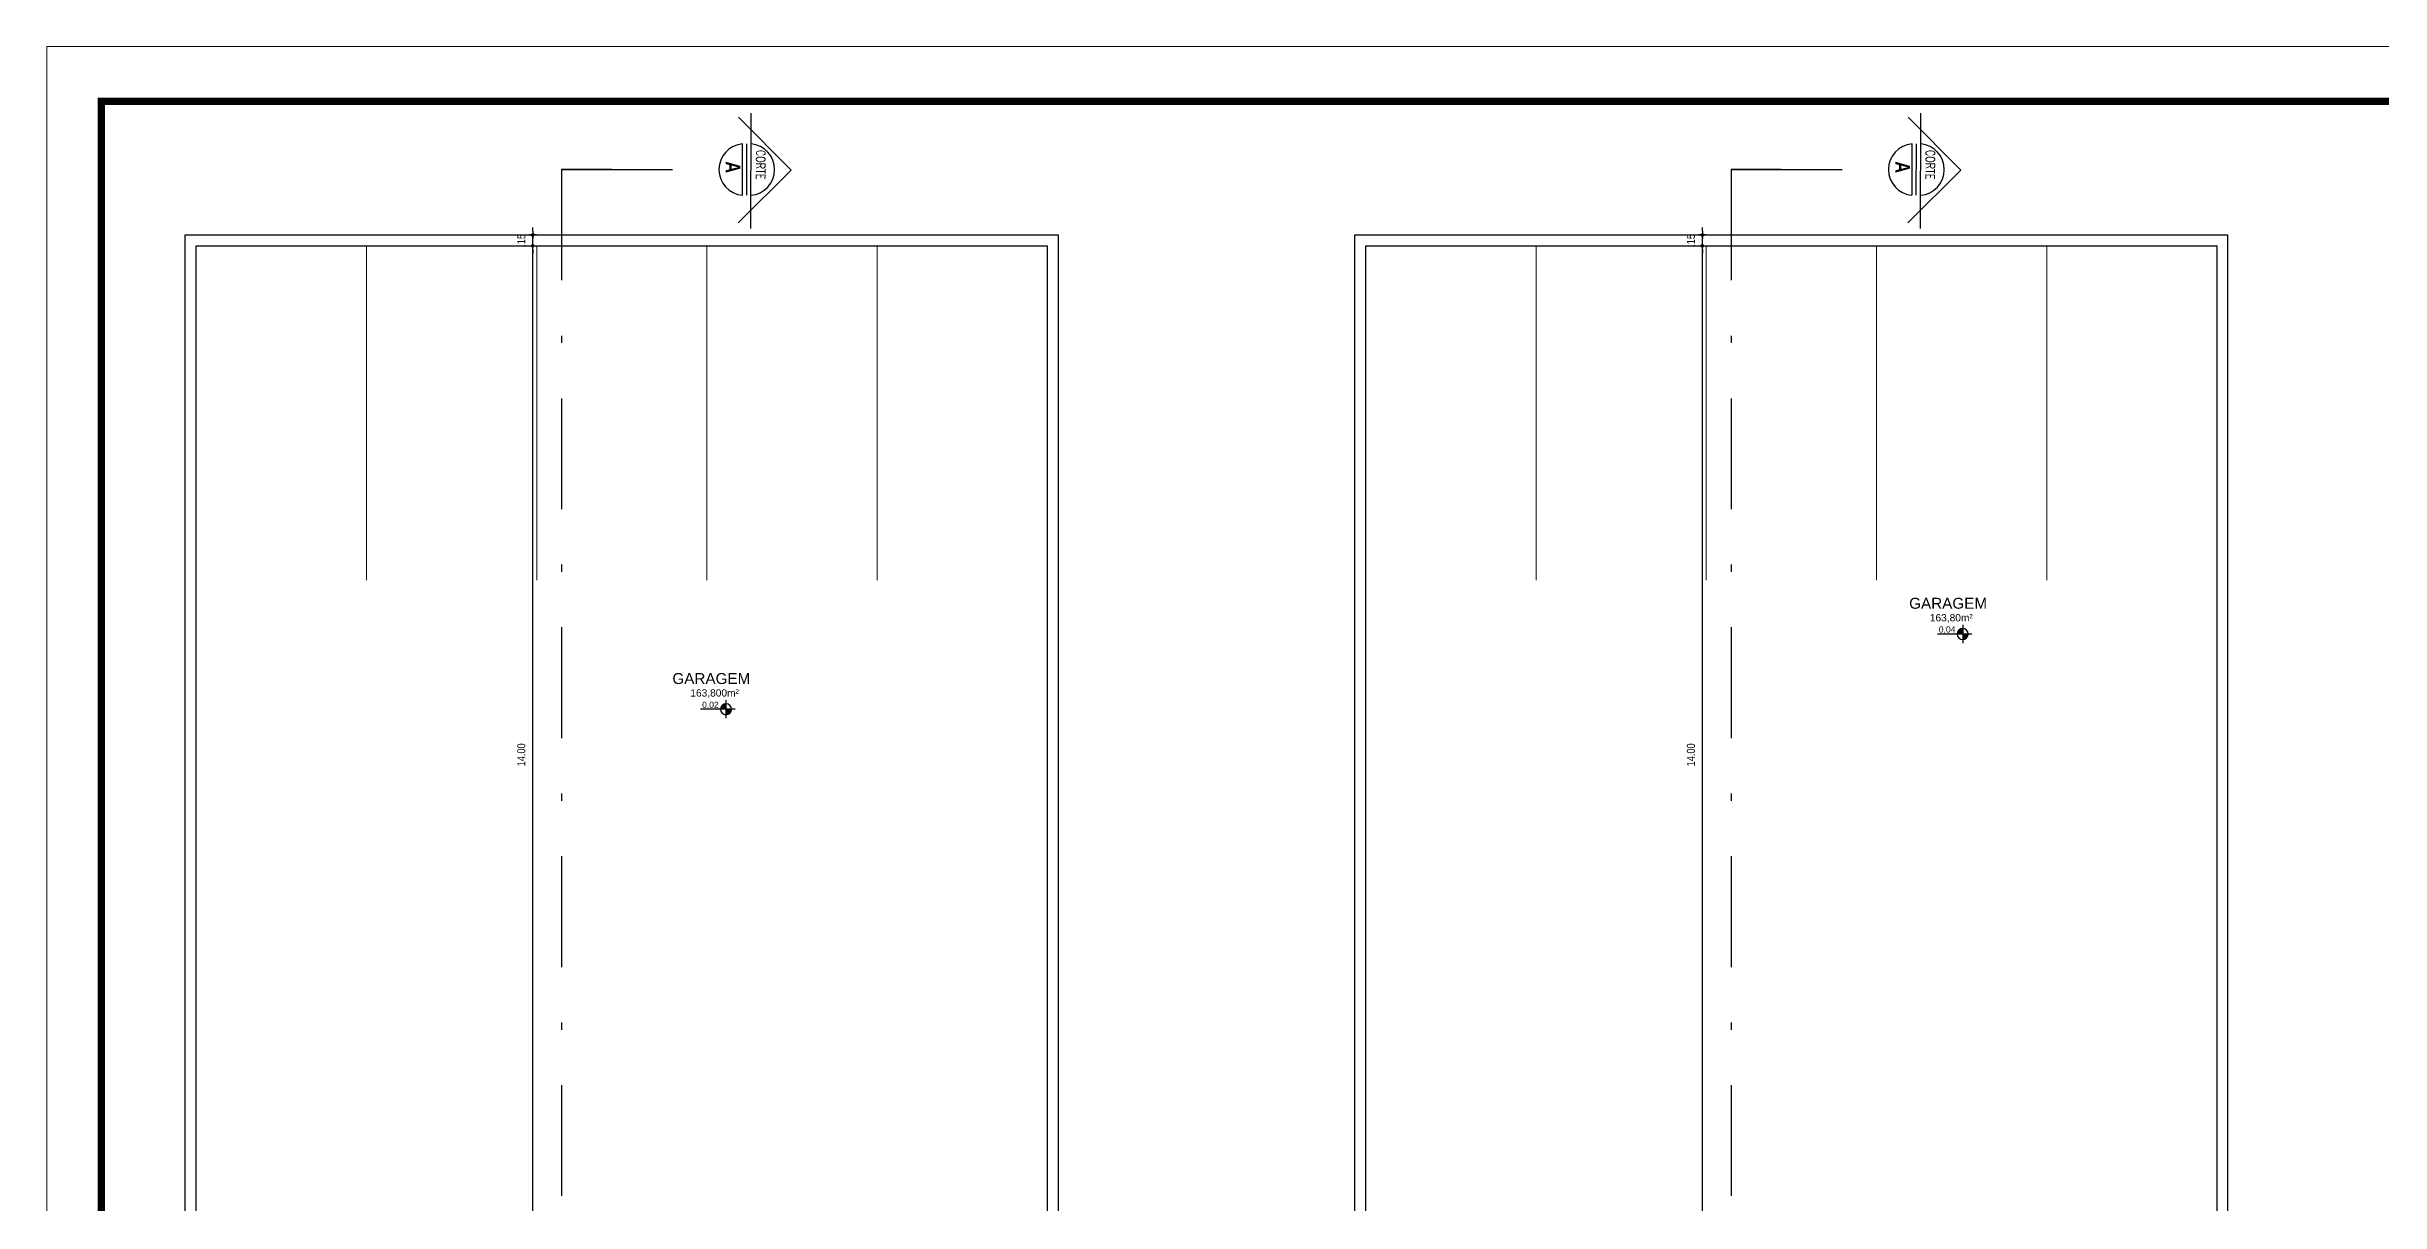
# Model space of a CAD drawing. Header units: millimetres. Extents: x 3212 to 6878, y 1640 to 3386.
# Drawn here: x 3225.39 to 3257.47, y 1668.87 to 1684.76 of the extents above; entities that cross this region are included whole.
import ezdxf

# ---------------------------------------------------------------- set-up
doc = ezdxf.new("R2010")
doc.units = ezdxf.units.MM
doc.header["$LTSCALE"] = 0.8
doc.linetypes.add('DASHDOT2', pattern=[12.7, 6.35, -3.175, 0, -3.175])
for name, color, linetype in [('A-PEN-B', 5, 'Continuous'), ('A-PEN-R', 1, 'Continuous'), ('A-PEN-W', 7, 'Continuous'), ('A-PEN-Y', 2, 'Continuous'), ('COTA', 2, 'Continuous'), ('L-Cortes', 2, 'Continuous'), ('NIVEIS', 1, 'Continuous')]:
    doc.layers.add(name, color=color, linetype=linetype)
for name, color, linetype, lineweight in [('COTAS', 53, 'Continuous', 9), ('E-Lay-9', 9, 'Continuous', 9), ('pilares', 1, 'Continuous', 9)]:
    doc.layers.add(name, color=color, linetype=linetype, lineweight=lineweight)
doc.styles.add('CARIMBO_DADOS', font='arial.ttf', dxfattribs={"height": 0.1})
doc.styles.add('F2', font='ARIALN.TTF')
doc.styles.add('REG60', font='romans.shx', dxfattribs={"width": 0.8, "height": 0.15})
doc.styles.add('SANSSERIF2', font='sanssb__.ttf', dxfattribs={"width": 0.8})
doc.styles.add('T20', font='PORT2', dxfattribs={"height": 0.2})
doc.styles.add('TEXT', font='arial.ttf')
doc.dimstyles.new('ARQUITETURA', dxfattribs={"dimtxt": 0.11, "dimasz": 0.05, "dimexe": 0.1, "dimexo": 0, "dimgap": 0.1, "dimtad": 1, "dimzin": 5, "dimdsep": 46, "dimtxsty": 'F2', "dimblk": 'COTA', "dimcen": 0, "dimse1": 1, "dimse2": 1, "dimadec": 0, "dimazin": 0, "dimtfac": 2, "dimtix": 1, "dimtmove": 2, "dimatfit": 3, "dimldrblk": 'COTA', "dimfxl": 0, "dimtolj": 1, "dimtzin": 5, "dimarcsym": 0})

# ---------------------------------------------------------------- blocks, each defined once
blk = doc.blocks.new('cotas')
at = {"layer": 'A-PEN-Y'}
h = blk.add_hatch(color=256, dxfattribs=at)
h.paths.add_polyline_path([(0.135, 0, 0.414214), (0, 0.135), (0, 0)])
h.paths.add_polyline_path([(0, 0), (-0.135, 0, 0.414214), (0, -0.135)])
at = {"layer": 'A-PEN-W'}
for p, q in [((-0.223, 0), (0.621, 0)), ((0, 0.223), (0, -0.223))]:
    blk.add_line(p, q, dxfattribs=at)
blk.add_circle((0, 0), 0.135, dxfattribs=at)
at = {"layer": 'A-PEN-W', "style": 'T20'}
blk.add_attdef('COTA', (0.167, 0.038), '', height=0.15, dxfattribs=at)
blk = doc.blocks.new('COTA')
at = {"layer": 'COTA'}
for p, q in [((-1, 0), (1, 0)), ((0, 1), (0, -1))]:
    blk.add_line(p, q, dxfattribs=at)
at = {"layer": 'COTA', "const_width": 0.5}
blk.add_lwpolyline([(-0.25, 0, 1), (0.25, 0, 1)], format="xyb", close=True, dxfattribs=at)
blk = doc.blocks.new('*D74')
at = {"layer": 'COTAS', "color": 0, "lineweight": -2, "transparency": 16777216}
blk.add_line((3232.075, 1668.071), (3232.075, 1681.971), dxfattribs=at)
at = {"layer": 'Defpoints', "color": 0, "transparency": 16777216}
for p in [(3231.401, 1682.021), (3232.075, 1682.021), (3230.401, 1668.021)]:
    blk.add_point(p, dxfattribs=at)
at = {"layer": 'COTAS', "color": 0, "lineweight": -2, "transparency": 16777216, "xscale": 0.05, "yscale": 0.05, "zscale": 0.05}
for p, rotation in [((3232.075, 1682.021), 90), ((3232.075, 1668.021), 270)]:
    blk.add_blockref('COTA', p, dxfattribs=dict(at, rotation=rotation))
at = {"layer": 'COTAS', "color": 0, "transparency": 16777216, "insert": (3231.919, 1675.021), "char_height": 0.11, "attachment_point": 5, "rotation": 90, "style": 'F2'}
blk.add_mtext('\\A1;14.00', dxfattribs=at)
blk = doc.blocks.new('*D75')
at = {"layer": 'COTAS', "color": 0, "lineweight": -2, "transparency": 16777216}
for p, q in [((3232.075, 1682.221), (3232.075, 1682.271)), ((3232.075, 1682.021), (3232.075, 1682.171)), ((3232.075, 1681.971), (3232.075, 1681.921))]:
    blk.add_line(p, q, dxfattribs=at)
at = {"layer": 'Defpoints', "color": 0, "transparency": 16777216}
for p in [(3231.401, 1682.021), (3231.426, 1682.171), (3232.075, 1682.171)]:
    blk.add_point(p, dxfattribs=at)
at = {"layer": 'COTAS', "color": 0, "lineweight": -2, "transparency": 16777216, "xscale": 0.05, "yscale": 0.05, "zscale": 0.05}
for p, rotation in [((3232.075, 1682.171), 270), ((3232.075, 1682.021), 90)]:
    blk.add_blockref('COTA', p, dxfattribs=dict(at, rotation=rotation))
at = {"layer": 'COTAS', "color": 0, "transparency": 16777216, "insert": (3231.919, 1682.096), "char_height": 0.11, "attachment_point": 5, "rotation": 90, "style": 'F2'}
blk.add_mtext('\\A1;.15', dxfattribs=at)
blk = doc.blocks.new('*D115')
at = {"layer": 'COTAS', "color": 0, "lineweight": -2, "transparency": 16777216}
blk.add_line((3248.151, 1668.071), (3248.151, 1681.971), dxfattribs=at)
at = {"layer": 'Defpoints', "color": 0, "transparency": 16777216}
for p in [(3247.477, 1682.021), (3248.151, 1682.021), (3246.477, 1668.021)]:
    blk.add_point(p, dxfattribs=at)
at = {"layer": 'COTAS', "color": 0, "lineweight": -2, "transparency": 16777216, "xscale": 0.05, "yscale": 0.05, "zscale": 0.05}
for p, rotation in [((3248.151, 1682.021), 90), ((3248.151, 1668.021), 270)]:
    blk.add_blockref('COTA', p, dxfattribs=dict(at, rotation=rotation))
at = {"layer": 'COTAS', "color": 0, "transparency": 16777216, "insert": (3247.994, 1675.021), "char_height": 0.11, "attachment_point": 5, "rotation": 90, "style": 'F2'}
blk.add_mtext('\\A1;14.00', dxfattribs=at)
blk = doc.blocks.new('*D116')
at = {"layer": 'COTAS', "color": 0, "lineweight": -2, "transparency": 16777216}
for p, q in [((3248.151, 1682.221), (3248.151, 1682.271)), ((3248.151, 1682.021), (3248.151, 1682.171)), ((3248.151, 1681.971), (3248.151, 1681.921))]:
    blk.add_line(p, q, dxfattribs=at)
at = {"layer": 'Defpoints', "color": 0, "transparency": 16777216}
for p in [(3247.477, 1682.021), (3247.502, 1682.171), (3248.151, 1682.171)]:
    blk.add_point(p, dxfattribs=at)
at = {"layer": 'COTAS', "color": 0, "lineweight": -2, "transparency": 16777216, "xscale": 0.05, "yscale": 0.05, "zscale": 0.05}
for p, rotation in [((3248.151, 1682.171), 270), ((3248.151, 1682.021), 90)]:
    blk.add_blockref('COTA', p, dxfattribs=dict(at, rotation=rotation))
at = {"layer": 'COTAS', "color": 0, "transparency": 16777216, "insert": (3247.994, 1682.096), "char_height": 0.11, "attachment_point": 5, "rotation": 90, "style": 'F2'}
blk.add_mtext('\\A1;.15', dxfattribs=at)

msp = doc.modelspace()

# ---------------------------------------------------------------- linework, layer by layer
at = {"color": 6}
for p, q in [((3234.905, 1683.791), (3235.629, 1683.062)), ((3235.073, 1682.261), (3235.079, 1683.844)), ((3250.981, 1683.791), (3251.705, 1683.062)), ((3251.149, 1682.261), (3251.155, 1683.844)), ((3234.9, 1682.338), (3235.629, 1683.062)), ((3250.976, 1682.338), (3251.705, 1683.062))]:
    msp.add_line(p, q, dxfattribs=at)
for p, q in [((3234.957, 1682.717), (3234.959, 1683.422)), ((3235.016, 1682.717), (3235.018, 1683.422)), ((3251.033, 1682.717), (3251.035, 1683.422)), ((3251.092, 1682.717), (3251.094, 1683.422))]:
    msp.add_line(p, q)
for centre, start, end in [((3234.988, 1683.069), 94.5691, 265.0088), ((3235.046, 1683.069), 274.5691, 85.0088), ((3251.063, 1683.069), 94.5691, 265.0088), ((3251.122, 1683.069), 274.5691, 85.0088)]:
    msp.add_arc(centre, 0.354, start, end)
at = {"layer": 'A-PEN-B'}
for p, q in [((3227.3, 1682.171), (3239.3, 1682.171)), ((3227.3, 1652.171), (3227.3, 1682.171)), ((3227.45, 1655.321), (3227.45, 1682.021)), ((3227.45, 1682.021), (3239.15, 1682.021)), ((3239.15, 1652.82), (3239.15, 1682.021)), ((3239.3, 1652.67), (3239.3, 1682.171)), ((3243.375, 1682.171), (3255.375, 1682.171)), ((3243.375, 1652.171), (3243.375, 1682.171)), ((3243.525, 1655.321), (3243.525, 1682.021)), ((3243.525, 1682.021), (3255.225, 1682.021)), ((3255.225, 1652.82), (3255.225, 1682.021)), ((3255.375, 1652.67), (3255.375, 1682.171))]:
    msp.add_line(p, q, dxfattribs=at)
at = {"layer": 'A-PEN-R', "linetype": 'DASHDOT2', "ltscale": 0.3}
for p, q in [((3232.471, 1683.071), (3232.471, 1650.771)), ((3233.159, 1683.071), (3232.471, 1683.071)), ((3232.471, 1683.071), (3234.634, 1683.071)), ((3248.547, 1683.071), (3248.547, 1650.771)), ((3249.235, 1683.071), (3248.547, 1683.071)), ((3248.547, 1683.071), (3250.71, 1683.071))]:
    msp.add_line(p, q, dxfattribs=at)
at = {"layer": 'E-Lay-9'}
for p, q in [((3229.79, 1682.021), (3229.79, 1677.421)), ((3232.13, 1682.021), (3232.13, 1677.421)), ((3234.47, 1682.021), (3234.47, 1677.421)), ((3236.81, 1682.021), (3236.81, 1677.421)), ((3245.865, 1682.021), (3245.865, 1677.421)), ((3248.205, 1682.021), (3248.205, 1677.421)), ((3250.545, 1682.021), (3250.545, 1677.421)), ((3252.885, 1682.021), (3252.885, 1677.421))]:
    msp.add_line(p, q, dxfattribs=at)
at = {"layer": 'pilares'}
msp.add_lwpolyline([(3225.395, 1640.21), (3286.595, 1640.21), (3286.595, 1684.76), (3225.395, 1684.76)], close=True, dxfattribs=at)
at = {"layer": 'pilares', "const_width": 0.1}
msp.add_lwpolyline([(3226.145, 1640.96), (3285.845, 1640.96), (3285.845, 1684.01), (3226.145, 1684.01)], close=True, dxfattribs=at)

# ---------------------------------------------------------------- block references
at = {"layer": 'NIVEIS', "color": 1}
ref = msp.add_blockref('cotas', (3251.729, 1676.682), dxfattribs=dict(at, xscale=-0.5599999999976717, yscale=0.5599999999994907, zscale=0.5599999999994907))
ref.add_attrib('COTA', '0,04', (3251.401, 1676.703), dxfattribs={"color": 1, "height": 0.084, "style": 'TEXT'})
ref = msp.add_blockref('cotas', (3234.731, 1675.648), dxfattribs=dict(at, xscale=-0.5599999999976717, yscale=0.5599999999994907, zscale=0.5599999999994907))
ref.add_attrib('COTA', '0,02', (3234.403, 1675.668), dxfattribs={"color": 1, "height": 0.084, "style": 'TEXT'})

# ---------------------------------------------------------------- texts
at = {"color": 230, "char_height": 0.15, "attachment_point": 5, "style": 'CARIMBO_DADOS'}
for insert in [(3251.529, 1677.104), (3234.53, 1676.069)]:
    msp.add_mtext_dynamic_manual_height_columns('GARAGEM', width=0.84921, gutter_width=0.5, heights=[0], dxfattribs=dict(at, insert=insert))
at = {"color": 230, "char_height": 0.1, "attachment_point": 5, "style": 'CARIMBO_DADOS'}
for s, insert in [('163,80m²', (3251.573, 1676.897)), ('163,800m²', (3234.575, 1675.863))]:
    msp.add_mtext(s, dxfattribs=dict(at, insert=insert))
at = {"layer": 'L-Cortes', "color": 7, "width": 0.8}
for s, height, style, p in [('CORTE', 0.12, 'REG60', (3235.149, 1683.341)), ('CORTE', 0.12, 'REG60', (3251.225, 1683.341)), ('A', 0.2, 'SANSSERIF2', (3234.728, 1683.183)), ('A', 0.2, 'SANSSERIF2', (3250.804, 1683.183))]:
    msp.add_text(s, height=height, rotation=269.789, dxfattribs=dict(at, style=style)).set_placement(p)

# ---------------------------------------------------------------- dimensions: what is measured, and where the dimension line sits
at = {"layer": 'COTAS'}
for base, p1, p2, picture, middle in [((3232.075, 1682.021), (3230.401, 1668.021), (3231.401, 1682.021), '*D74', (3231.919, 1675.021)), ((3232.075, 1682.171), (3231.401, 1682.021), (3231.426, 1682.171), '*D75', (3231.919, 1682.096)), ((3248.151, 1682.021), (3246.477, 1668.021), (3247.477, 1682.021), '*D115', (3247.994, 1675.021)), ((3248.151, 1682.171), (3247.477, 1682.021), (3247.502, 1682.171), '*D116', (3247.994, 1682.096))]:
    dim = msp.add_linear_dim(base=base, p1=p1, p2=p2, angle=90, dimstyle='ARQUITETURA', dxfattribs=at)
    dim.commit()
    dim.dimension.update_dxf_attribs({"geometry": picture, "text_midpoint": middle})

doc.saveas('drawing.dxf')
